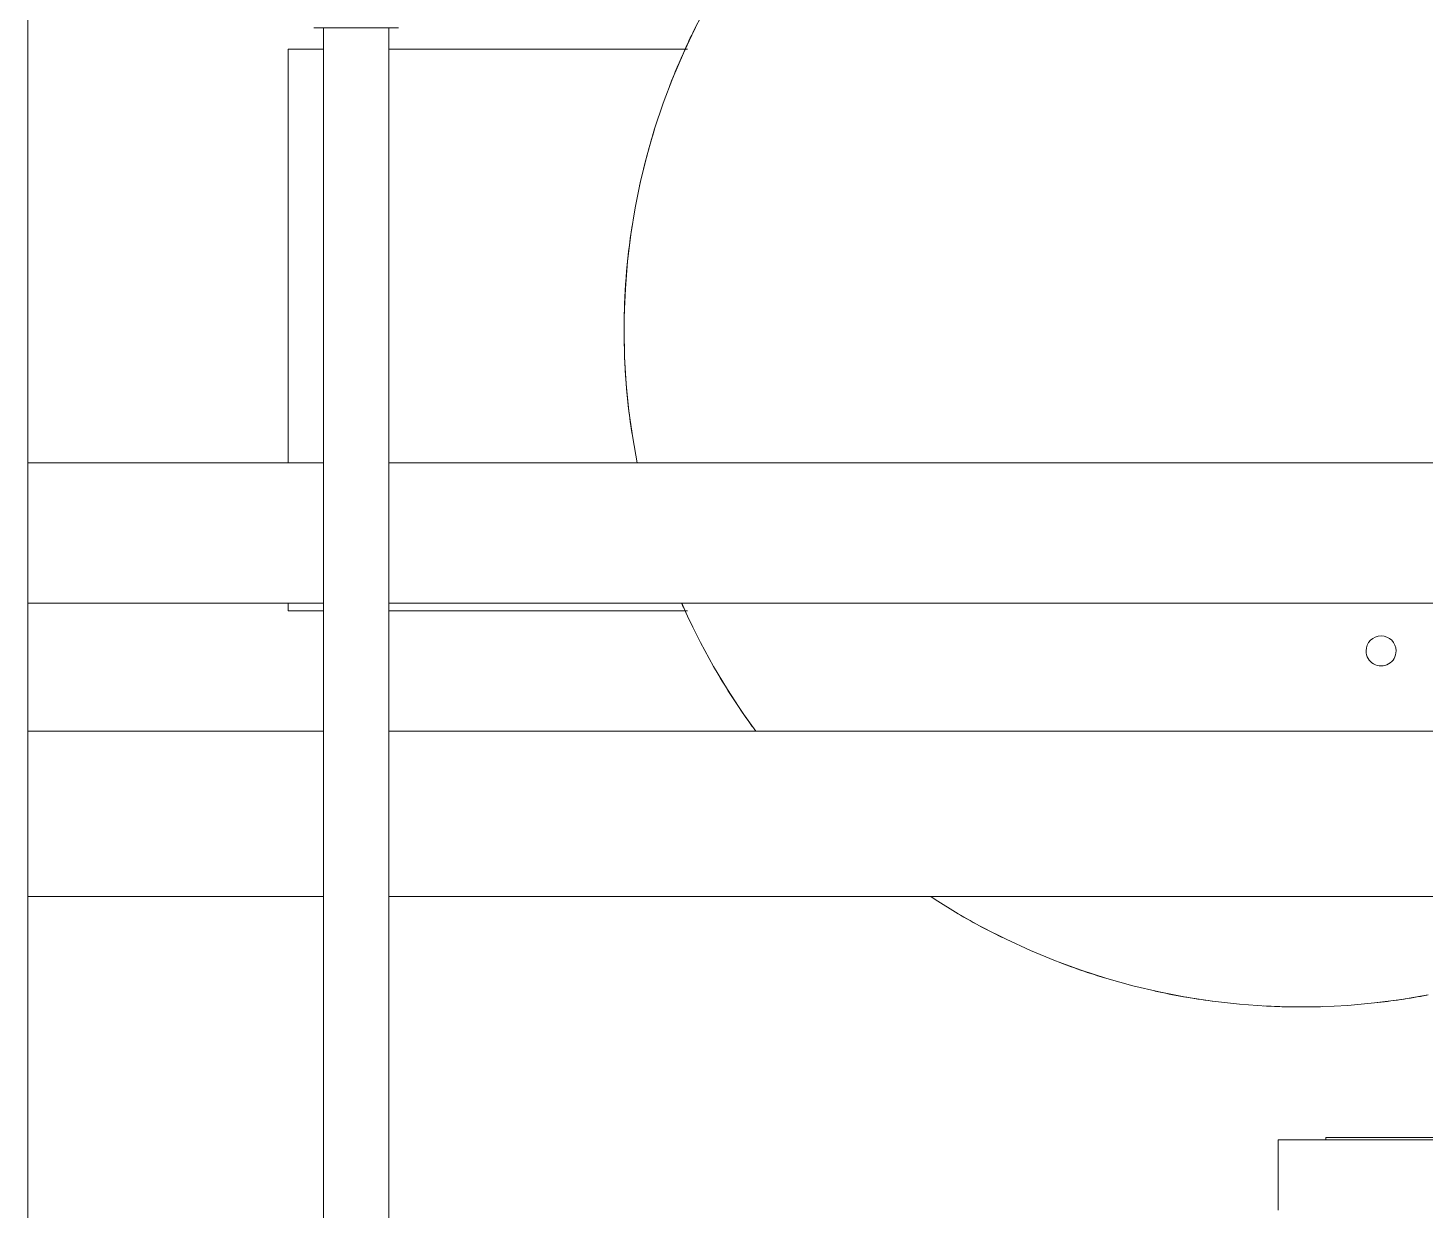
# Model space of a CAD drawing. Header units: inches. Extents: x -3299 to -2222, y -94 to 482.
# Drawn here: x -2420.61 to -2385.78, y 132.28 to 161.75 of the extents above; entities that cross this region are included whole.
import ezdxf

# ---------------------------------------------------------------- set-up
doc = ezdxf.new("R2010")
doc.units = ezdxf.units.IN
doc.header["$MEASUREMENT"] = 0
doc.layers.add('M-EQPM', color=50, linetype='Continuous', lineweight=9)
doc.layers.add('P-PIPE', color=3, linetype='Continuous', lineweight=9)

# ---------------------------------------------------------------- blocks, each defined once
blk = doc.blocks.new('REVIT-CONQUEST_1LIE - REVIT-CONQUEST_1LIE-1345084-PLG_ ROOF LEVEL')
at = {"layer": 'M-EQPM'}
for p, q in [((-19.812, 2.75), (-19.812, 6.062)), ((-19.875, 2.75), (-19.875, 4.875)), ((-19.875, 0.625), (-19.875, 2.75)), ((-19.812, -0.563), (-19.812, 2.75)), ((-19.875, 0.625), (-19.812, 0.625)), ((-19.812, -0.563), (-18.062, -0.563))]:
    blk.add_line(p, q, dxfattribs=at)
blk = doc.blocks.new('REVIT-CONQUEST_1LIE - REVIT-CONQUEST_1LIE-V1-PLG_ ROOF LEVEL')
at = {"layer": 'M-EQPM'}
for p, q in [((-7, -15.355), (-7, -15.294)), ((7, -15.294), (7, -15.355)), ((-7, -22.745), (-7, -15.355)), ((7, -15.355), (7, -22.743)), ((-7, -25.25), (-7, -24.367)), ((7, -24.368), (7, -25.25)), ((-7, -25.25), (3.313, -25.25)), ((6.813, -25.25), (7, -25.25))]:
    blk.add_line(p, q, dxfattribs=at)
at = {"layer": 'M-EQPM', "flags": 128}
for points in [[(14.125, -9.229), (14.2, -9.118), (14.553, -8.542), (14.883, -7.954), (15.189, -7.352), (15.471, -6.739), (15.728, -6.115), (15.96, -5.481), (16.167, -4.838), (16.347, -4.188), (16.501, -3.531), (16.629, -2.868), (16.731, -2.201), (16.805, -1.53), (16.853, -0.857), (16.874, -0.182), (16.868, 0.493), (16.835, 1.167), (16.774, 1.839), (16.688, 2.508), (16.574, 3.174)], [(6.813, -15.435), (7.188, -15.268), (7.793, -14.968), (8.385, -14.644), (8.964, -14.297), (9.528, -13.928), (10, -13.591)], [(-9.438, -13.986), (-9.27, -14.101), (-8.699, -14.46), (-8.114, -14.796), (-7.516, -15.109), (-6.905, -15.397), (-6.284, -15.661), (-5.653, -15.9), (-5.013, -16.113), (-4.364, -16.301), (-3.709, -16.462), (-3.048, -16.598), (-2.381, -16.706), (-1.711, -16.788), (-1.039, -16.843), (-0.364, -16.871), (0, -16.875)], [(0, -16.875), (0.675, -16.862), (1.349, -16.821), (2.02, -16.754), (2.688, -16.659), (3.313, -16.546)]]:
    blk.add_lwpolyline(points, dxfattribs=at)
at = {"layer": 'M-EQPM'}
for centre, radius, start, end in [((0, 0), 16.875, 6.2448, 10.7289), ((8, 2), 0.375, 90, 270), ((8, 2), 0.375, 270, 90), ((0, 0), 16.875, 356.8514, 1.803), ((0, 0), 16.875, 347.5338, 352.4696), ((0, 0), 16.875, 338.2154, 343.1402), ((0, 0), 16.875, 328.896, 333.8139), ((0, 0), 16.875, 300.9291, 305.8471), ((0, 0), 16.875, 243.3891, 245.4923), ((0, 0), 16.875, 243.4723, 245.4923), ((0, 0), 16.875, 294.5077, 296.5277), ((0, 0), 16.875, 245.4923, 248.8312), ((0, 0), 16.875, 293.8278, 294.5077), ((0, 0), 16.875, 252.2645, 258.0528), ((0, 0), 16.875, 261.1199, 270), ((0, 0), 16.875, 270, 278.8801)]:
    blk.add_arc(centre, radius, start, end, dxfattribs=at)

msp = doc.modelspace()

# ---------------------------------------------------------------- linework, layer by layer
at = {"layer": 'P-PIPE'}
for p, q in [((-2420.615, 101.724), (-2420.615, 249.015)), ((-2413.243, 161.748), (-2413.243, 127.188)), ((-2411.618, 127.188), (-2411.618, 161.748)), ((-2413.243, 150.905), (-2420.615, 150.905)), ((-2373.974, 150.905), (-2411.618, 150.905)), ((-2420.615, 147.405), (-2413.243, 147.405)), ((-2411.618, 147.405), (-2373.974, 147.405)), ((-2413.243, 144.218), (-2420.615, 144.218)), ((-2371.998, 144.218), (-2411.618, 144.218)), ((-2420.615, 140.093), (-2413.243, 140.093)), ((-2411.618, 140.093), (-2371.998, 140.093))]:
    msp.add_line(p, q, dxfattribs=at)
msp.add_ellipse((-2412.431, 161.748), major_axis=(-1.059, 0), ratio=0.000007, start_param=0.000165, end_param=3.141593, dxfattribs=at)

# ---------------------------------------------------------------- block references
at = {"layer": 'M-EQPM', "rotation": 270.0000000000006}
for name, p in [('REVIT-CONQUEST_1LIE - REVIT-CONQUEST_1LIE-V1-PLG_ ROOF LEVEL', (-2388.875, 154.218)), ('REVIT-CONQUEST_1LIE - REVIT-CONQUEST_1LIE-1345084-PLG_ ROOF LEVEL', (-2388.875, 114.218))]:
    msp.add_blockref(name, p, dxfattribs=at)

doc.saveas('drawing.dxf')
